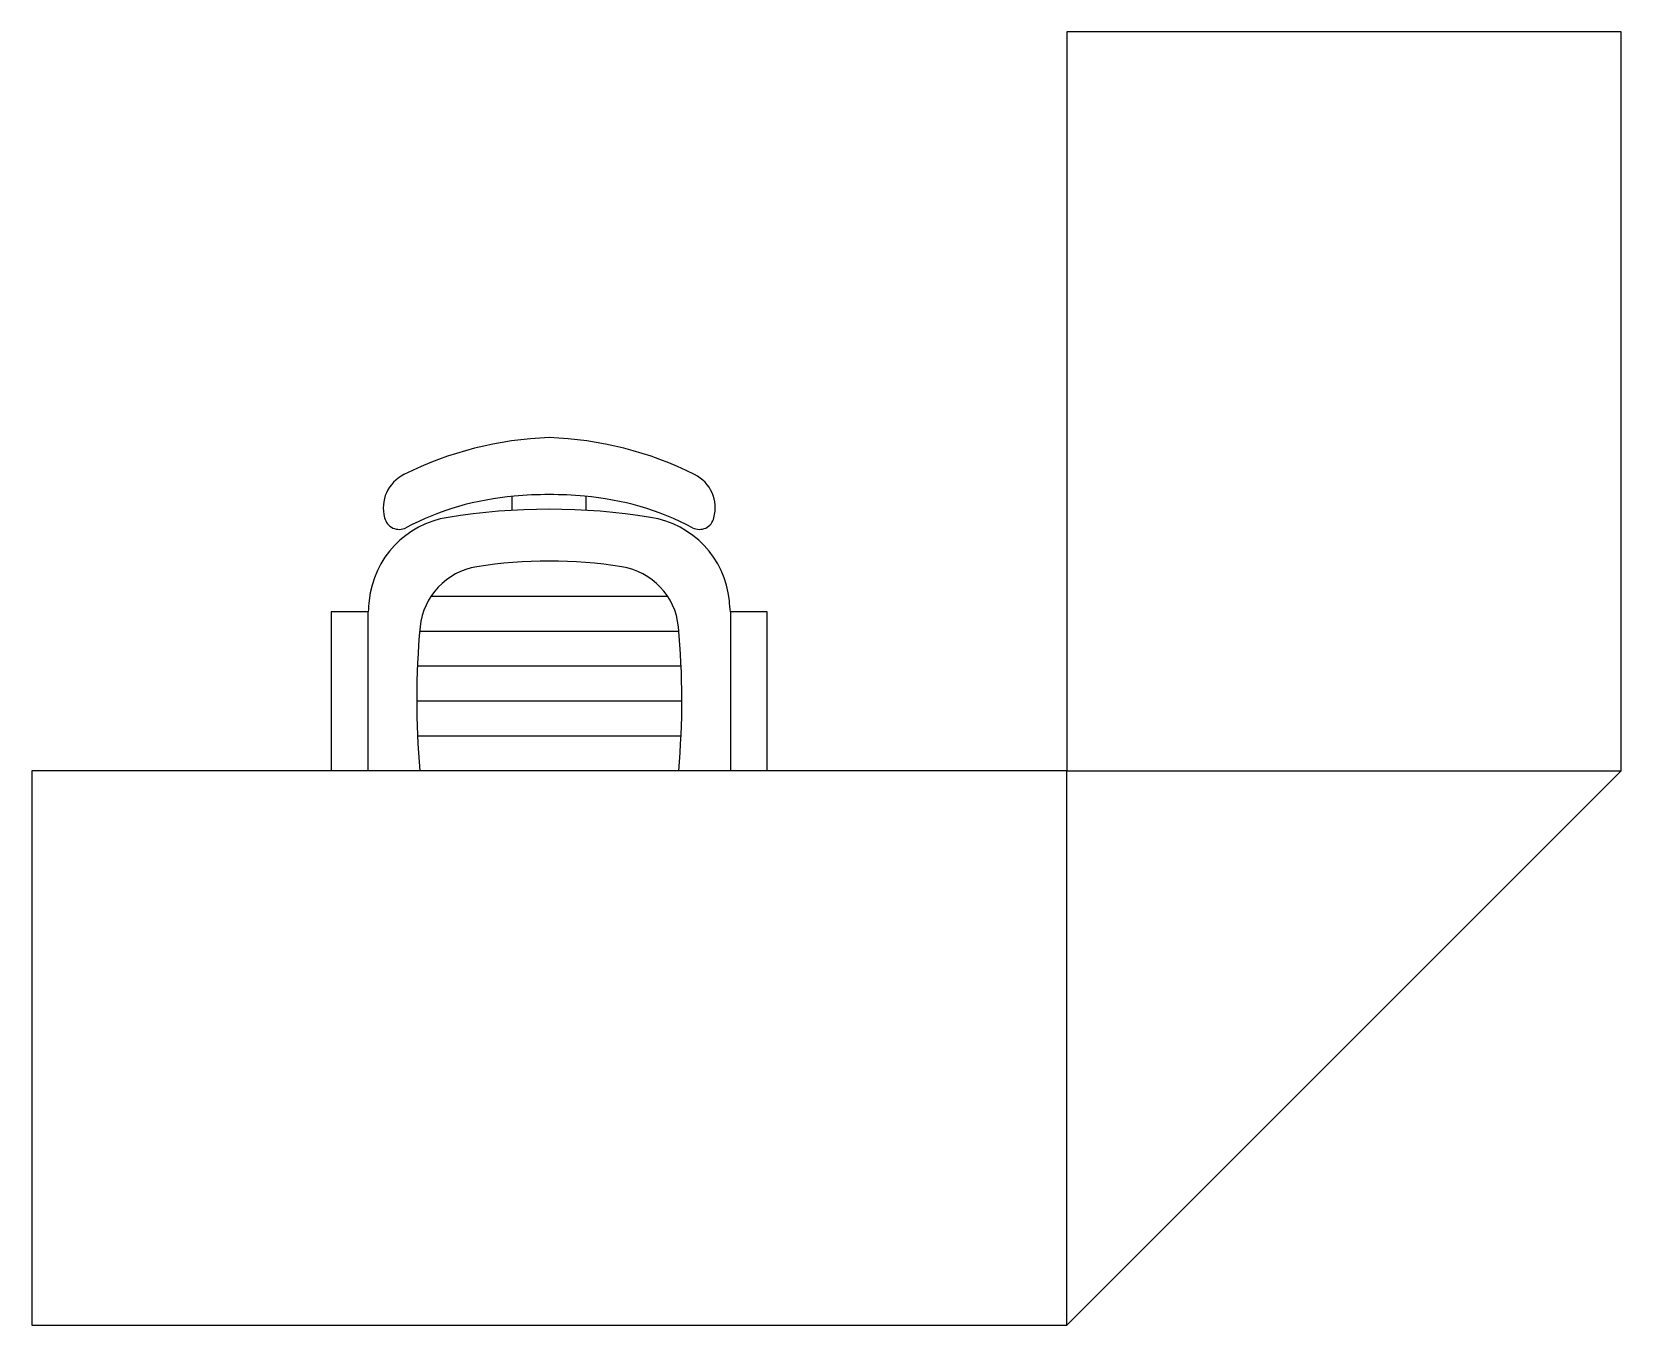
# Model space of a CAD drawing. Header units: millimetres. Extents: x -793.95 to -791.8, y 2708.24 to 2709.99.
import ezdxf

# ---------------------------------------------------------------- set-up
doc = ezdxf.new("R2010")
doc.units = ezdxf.units.MM
doc.header["$LTSCALE"] = 10
doc.layers.add('Móveis_cadeiras', color=2, linetype='Continuous')
doc.layers.add('Móveis_estações', color=2, linetype='Continuous')

msp = doc.modelspace()

# ---------------------------------------------------------------- linework, layer by layer
at = {"layer": 'Móveis_cadeiras'}
for p, q in [((-793.3033, 2709.3454), (-793.3033, 2709.3644)), ((-793.2033, 2709.3454), (-793.2033, 2709.3644))]:
    msp.add_line(p, q, dxfattribs=at)
at = {"layer": 'Móveis_cadeiras', "color": 1}
for p, q in [((-793.413, 2709.2294), (-793.0935, 2709.2294)), ((-793.4285, 2709.1821), (-793.078, 2709.1821)), ((-793.4316, 2709.1348), (-793.0749, 2709.1348)), ((-793.4326, 2709.0875), (-793.0739, 2709.0875)), ((-793.4315, 2709.0402), (-793.075, 2709.0402))]:
    msp.add_line(p, q, dxfattribs=at)
at = {"layer": 'Móveis_cadeiras'}
for points in [[(-793.0306, 2709.3353, 0.35992), (-793.0566, 2709.3937, 0.10805), (-793.2533, 2709.4438, 0.10805), (-793.4499, 2709.3937, 0.35992), (-793.476, 2709.3353)], [(-793.0083, 2709.208, 0.002688), (-793.0096, 2709.2233, 0.340817), (-793.1163, 2709.3359, 0.07931), (-793.3902, 2709.3359, 0.340817)], [(-793.3902, 2709.3359, 0.340817), (-793.4969, 2709.2233, 0.002688), (-793.4983, 2709.208, 0.328643)], [(-793.0782, 2708.9928, 0.045416), (-793.0785, 2709.1878, 0.340817), (-793.1553, 2709.2689, 0.079866), (-793.3512, 2709.2689, 0.340817), (-793.428, 2709.1878, 0.045416), (-793.4284, 2708.9928, 0.045416)]]:
    msp.add_lwpolyline(points, format="xyb", dxfattribs=at)
for points in [[(-793.4983, 2708.9928), (-793.4983, 2709.208), (-793.5483, 2709.208), (-793.5483, 2708.9928)], [(-792.9583, 2708.9928), (-792.9583, 2709.208), (-793.0083, 2709.208), (-793.0083, 2708.9928)]]:
    msp.add_lwpolyline(points, dxfattribs=at)
for centre, radius, start, end in [((-793.2533, 2708.8715), 0.4952, 84.4899, 95.5101), ((-793.2694, 2708.9839), 0.3818, 94.7148, 117.7352), ((-793.2371, 2708.9839), 0.3818, 62.2648, 85.2852), ((-793.4564, 2709.3396), 0.02, 192.3844, 297.7352), ((-793.0501, 2709.3396), 0.02, 242.2648, 347.6156)]:
    msp.add_arc(centre, radius, start, end, dxfattribs=at)
at = {"layer": 'Móveis_estações'}
msp.add_line((-791.8033, 2708.9928), (-792.5533, 2708.2428), dxfattribs=at)
for points in [[(-792.5533, 2709.9928), (-792.5533, 2708.9928), (-791.8033, 2708.9928), (-791.8033, 2709.9928)], [(-792.5533, 2708.9928), (-793.9533, 2708.9928), (-793.9533, 2708.2428), (-792.5533, 2708.2428)]]:
    msp.add_lwpolyline(points, close=True, dxfattribs=at)

doc.saveas('drawing.dxf')
